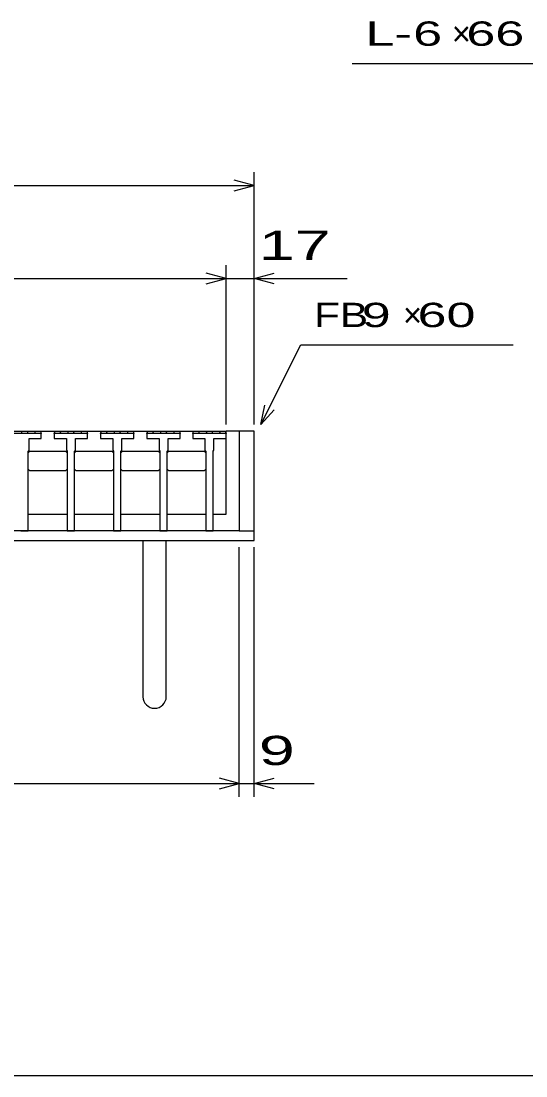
# Model space of a CAD drawing. Units: millimetres, scale not verified. Extents: x -1456 to 1385, y -1026 to 843.
# Drawn here: x -613 to -309, y -917 to -282 of the extents above; entities that cross this region are included whole.
import ezdxf
from ezdxf.enums import TextEntityAlignment as Align

# ---------------------------------------------------------------- set-up
doc = ezdxf.new("R2010")
doc.units = ezdxf.units.MM
doc.header["$LTSCALE"] = 8
for name, color, linetype, lineweight in [('0_2', 150, 'Continuous', 25), ('16', 3, 'Continuous', 25), ('19', 6, 'Continuous', 25), ('22', 2, 'Continuous', 25)]:
    doc.layers.add(name, color=color, linetype=linetype, lineweight=lineweight)
doc.styles.add('ベクトル', font='')
doc.styles.get('ベクトル').set_extended_font_data('ベクトル')

msp = doc.modelspace()

# ---------------------------------------------------------------- linework, layer by layer
at = {"layer": '0_2'}
msp.add_line((1384.8, -917.2), (-1383.2, -917.2), dxfattribs=at)
at = {"layer": '16'}
for p, q in [((-983.8, -528.7), (-489.8, -528.7)), ((-601.1, -530.2), (-621.1, -530.2)), ((-613.05, -530.2), (-612.55, -528.7)), ((-612.55, -528.7), (-609.65, -528.7)), ((-609.65, -528.7), (-609.15, -530.2)), ((-608.35, -540.2), (-608.35, -533.2)), ((-608.35, -533.2), (-601.1, -533.2)), ((-605, -530.2), (-604.5, -528.7)), ((-604.5, -528.7), (-601.6, -528.7)), ((-601.6, -528.7), (-601.1, -530.2)), ((-601.1, -533.2), (-601.1, -530.2)), ((-593.2, -530.2), (-592.7, -528.7)), ((-593.2, -530.2), (-593.2, -533.2)), ((-573.2, -530.2), (-593.2, -530.2)), ((-593.2, -533.2), (-585.95, -533.2)), ((-592.7, -528.7), (-589.8, -528.7)), ((-589.8, -528.7), (-589.3, -530.2)), ((-585.95, -533.2), (-585.95, -540.2)), ((-585.15, -530.2), (-584.65, -528.7)), ((-584.65, -528.7), (-581.75, -528.7)), ((-581.75, -528.7), (-581.25, -530.2)), ((-580.45, -540.2), (-580.45, -533.2)), ((-580.45, -533.2), (-573.2, -533.2)), ((-577.1, -530.2), (-576.6, -528.7)), ((-576.6, -528.7), (-573.7, -528.7)), ((-573.7, -528.7), (-573.2, -530.2)), ((-573.2, -533.2), (-573.2, -530.2)), ((-565.3, -530.2), (-564.8, -528.7)), ((-565.3, -530.2), (-565.3, -533.2)), ((-545.3, -530.2), (-565.3, -530.2)), ((-565.3, -533.2), (-558.05, -533.2)), ((-564.8, -528.7), (-561.9, -528.7)), ((-561.9, -528.7), (-561.4, -530.2)), ((-558.05, -533.2), (-558.05, -540.2)), ((-557.25, -530.2), (-556.75, -528.7)), ((-556.75, -528.7), (-553.85, -528.7)), ((-553.85, -528.7), (-553.35, -530.2)), ((-552.55, -540.2), (-552.55, -533.2)), ((-552.55, -533.2), (-545.3, -533.2)), ((-549.2, -530.2), (-548.7, -528.7)), ((-548.7, -528.7), (-545.8, -528.7)), ((-545.8, -528.7), (-545.3, -530.2)), ((-545.3, -533.2), (-545.3, -530.2)), ((-537.4, -530.2), (-536.9, -528.7)), ((-537.4, -530.2), (-537.4, -533.2)), ((-517.4, -530.2), (-537.4, -530.2)), ((-537.4, -533.2), (-530.15, -533.2)), ((-536.9, -528.7), (-534, -528.7)), ((-534, -528.7), (-533.5, -530.2)), ((-530.15, -533.2), (-530.15, -540.2)), ((-529.35, -530.2), (-528.85, -528.7)), ((-528.85, -528.7), (-525.95, -528.7)), ((-525.95, -528.7), (-525.45, -530.2)), ((-524.65, -540.2), (-524.65, -533.2)), ((-524.65, -533.2), (-517.4, -533.2)), ((-521.3, -530.2), (-520.8, -528.7)), ((-520.8, -528.7), (-517.9, -528.7)), ((-517.9, -528.7), (-517.4, -530.2)), ((-517.4, -533.2), (-517.4, -530.2)), ((-509.8, -530.2), (-509.3, -528.7)), ((-509.8, -530.2), (-509.8, -533.2)), ((-489.8, -530.2), (-509.8, -530.2)), ((-509.8, -533.2), (-502.55, -533.2)), ((-509.3, -528.7), (-506.4, -528.7)), ((-506.4, -528.7), (-505.9, -530.2)), ((-502.55, -533.2), (-502.55, -540.2)), ((-501.75, -530.2), (-501.25, -528.7)), ((-501.25, -528.7), (-498.35, -528.7)), ((-498.35, -528.7), (-497.85, -530.2)), ((-497.05, -540.2), (-497.05, -533.2)), ((-497.05, -533.2), (-489.8, -533.2)), ((-493.7, -530.2), (-493.2, -528.7)), ((-493.2, -528.7), (-490.3, -528.7)), ((-490.3, -528.7), (-489.8, -530.2)), ((-489.8, -578.7), (-489.8, -528.7)), ((-489.8, -533.2), (-489.8, -530.2)), ((-608.85, -540.7), (-608.35, -540.2)), ((-585.95, -540.2), (-585.45, -540.7)), ((-580.95, -540.7), (-580.45, -540.2)), ((-558.05, -540.2), (-557.55, -540.7)), ((-553.05, -540.7), (-552.55, -540.2)), ((-530.15, -540.2), (-529.65, -540.7)), ((-525.15, -540.7), (-524.65, -540.2)), ((-502.55, -540.2), (-502.05, -540.7)), ((-497.55, -540.7), (-497.05, -540.2)), ((-608.85, -588.7), (-608.85, -540.7)), ((-608.85, -541.7), (-607.85, -540.7)), ((-607.85, -540.7), (-586.45, -540.7)), ((-586.45, -540.7), (-585.45, -541.7)), ((-585.45, -540.7), (-585.45, -588.7)), ((-580.95, -588.7), (-580.95, -540.7)), ((-580.95, -541.7), (-579.95, -540.7)), ((-579.95, -540.7), (-558.55, -540.7)), ((-558.55, -540.7), (-557.55, -541.7)), ((-557.55, -540.7), (-557.55, -588.7)), ((-553.05, -588.7), (-553.05, -540.7)), ((-553.05, -541.7), (-552.05, -540.7)), ((-552.05, -540.7), (-530.65, -540.7)), ((-530.65, -540.7), (-529.65, -541.7)), ((-529.65, -540.7), (-529.65, -588.7)), ((-525.15, -588.7), (-525.15, -540.7)), ((-525.15, -541.7), (-524.15, -540.7)), ((-524.15, -540.7), (-503.05, -540.7)), ((-503.05, -540.7), (-502.05, -541.7)), ((-502.05, -540.7), (-502.05, -588.7)), ((-497.55, -588.7), (-497.55, -540.7)), ((-607.85, -552.7), (-608.85, -551.7)), ((-586.45, -552.7), (-607.85, -552.7)), ((-585.45, -551.7), (-586.45, -552.7)), ((-579.95, -552.7), (-580.95, -551.7)), ((-558.55, -552.7), (-579.95, -552.7)), ((-557.55, -551.7), (-558.55, -552.7)), ((-552.05, -552.7), (-553.05, -551.7)), ((-530.65, -552.7), (-552.05, -552.7)), ((-529.65, -551.7), (-530.65, -552.7)), ((-524.15, -552.7), (-525.15, -551.7)), ((-503.05, -552.7), (-524.15, -552.7)), ((-502.05, -551.7), (-503.05, -552.7)), ((-608.85, -578.7), (-585.45, -578.7)), ((-580.95, -578.7), (-557.55, -578.7)), ((-553.05, -578.7), (-529.65, -578.7)), ((-525.15, -578.7), (-502.05, -578.7)), ((-497.55, -578.7), (-489.8, -578.7)), ((-613.35, -588.7), (-608.85, -588.7)), ((-585.45, -588.7), (-580.95, -588.7)), ((-557.55, -588.7), (-553.05, -588.7)), ((-529.65, -588.7), (-525.15, -588.7)), ((-502.05, -588.7), (-497.55, -588.7))]:
    msp.add_line(p, q, dxfattribs=at)
at = {"layer": '19'}
for p, q in [((-472.8, -528.7), (-489.8, -528.7)), ((-481.8, -528.7), (-481.8, -588.7)), ((-472.8, -594.7), (-472.8, -528.7)), ((-481.8, -588.7), (-991.8, -588.7)), ((-481.8, -588.7), (-472.8, -588.7)), ((-1000.8, -594.7), (-472.8, -594.7)), ((-539.8, -594.7), (-539.8, -688.7)), ((-525.8, -688.7), (-525.8, -594.7))]:
    msp.add_line(p, q, dxfattribs=at)
msp.add_arc((-532.8, -688.7), 7, 180, 0, dxfattribs=at)
at = {"layer": '22', "color": 4}
for p, q in [((-413.8, -307.2), (-253.8, -307.2)), ((-472.8, -524.7), (-472.8, -372.7)), ((-1000.8, -380.7), (-472.8, -380.7)), ((-472.8, -380.7), (-484.8, -377.5)), ((-484.8, -383.9), (-472.8, -380.7)), ((-489.8, -524.7), (-489.8, -428.7)), ((-472.8, -524.7), (-472.8, -428.7)), ((-983.8, -436.7), (-489.8, -436.7)), ((-489.8, -436.7), (-501.8, -433.5)), ((-501.8, -439.9), (-489.8, -436.7)), ((-489.8, -436.7), (-472.8, -436.7)), ((-472.8, -436.7), (-460.8, -433.5)), ((-460.8, -439.9), (-472.8, -436.7)), ((-472.8, -436.7), (-416.8, -436.7)), ((-468.8, -524.7), (-444.8, -476.7)), ((-444.8, -476.7), (-316.8, -476.7)), ((-468.8, -524.7), (-466.4, -513.02)), ((-468.8, -524.7), (-460.8, -515.9)), ((-481.8, -749.1), (-481.8, -598.7)), ((-472.8, -749.1), (-472.8, -598.7)), ((-991.8, -741.1), (-481.8, -741.1)), ((-481.8, -741.1), (-493.8, -737.9)), ((-493.8, -744.3), (-481.8, -741.1)), ((-481.8, -741.1), (-472.8, -741.1)), ((-472.8, -741.1), (-460.8, -737.9)), ((-460.8, -744.3), (-472.8, -741.1)), ((-472.8, -741.1), (-436.8, -741.1))]:
    msp.add_line(p, q, dxfattribs=at)

# ---------------------------------------------------------------- texts
at = {"layer": '22', "style": 'ベクトル'}
for s, height, width, p in [('L-', 14.66, 1.6, (-405.8, -289.2)), (' 6 ', 14.66, 1.6, (-385.8, -289.2)), (' 66 ', 14.66, 1.6, (-353.8, -289.2)), (' 17 ', 17.6, 1.65, (-480.8, -416.7)), (' 9 ', 14.66, 1.6, (-416.8, -458.7)), (' 60 ', 14.66, 1.6, (-383.2, -458.7)), ('FB', 14.66, 1.3, (-436.8, -458.7)), (' 9 ', 17.6, 1.65, (-480.8, -721.1))]:
    msp.add_text(s, height=height, dxfattribs=dict(at, width=width)).set_placement(p, align=Align.MIDDLE_LEFT)
for p in [(-353.8, -289.2), (-383.2, -458.7)]:
    msp.add_text('×', height=14.66, dxfattribs=at).set_placement(p, align=Align.MIDDLE_LEFT)

doc.saveas('drawing.dxf')
